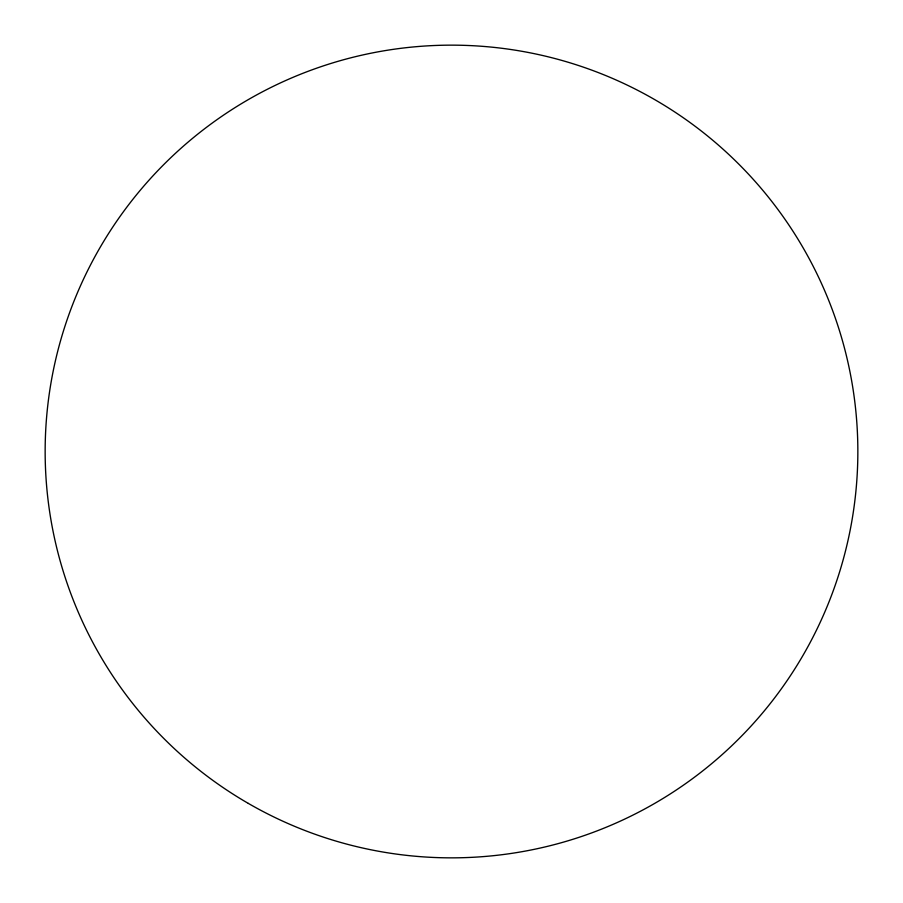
<?xml version="1.0" encoding="UTF-8"?>
<svg xmlns="http://www.w3.org/2000/svg" width="903" height="903" viewBox="0 0 903 903"><rect width="100%" height="100%" fill="white"/><g stroke="black" fill="none" stroke-linecap="round" stroke-linejoin="round"><path stroke-width="1.35" d="M248.325 803.41A406.35 406.35 0 0 0 857.85 451.5A406.35 406.35 0 0 0 248.325 99.59A406.35 406.35 0 0 0 248.325 803.41"/></g></svg>
